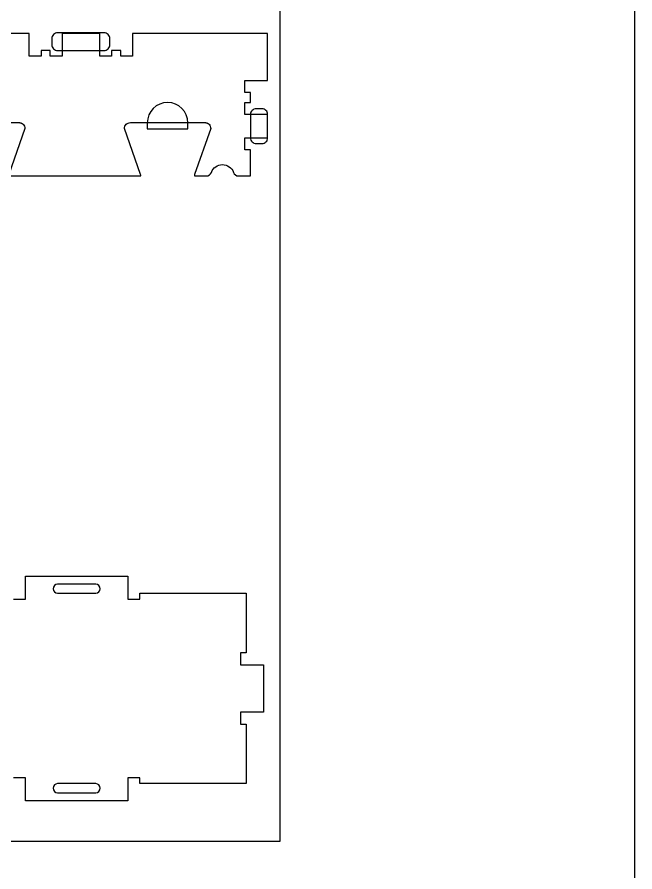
# Model space of a CAD drawing. Extents: x 0 to 4485, y 0 to 8771.
# Drawn here: x 2536 to 3183, y 3731 to 4627 of the extents above; entities that cross this region are included whole.
import ezdxf

# ---------------------------------------------------------------- set-up
doc = ezdxf.new("R2010")
doc.units = 0
for name, color, linetype in [('0_SHEET_SPRUCEPLY_2440X122', 1, 'CONTINUOUS'), ('3_ANYTOOL_CUTTHROUGH_INSID', 4, 'CONTINUOUS'), ('4_ANYTOOL_CUTTHROUGH_OUTSI', 5, 'CONTINUOUS'), ('5_ANYTOOL_HALF_MILL_9MM_IN', 3, 'CONTINUOUS'), ('DONOTCUT', 7, 'CONTINUOUS')]:
    doc.layers.add(name, color=color, linetype=linetype)

msp = doc.modelspace()

# ---------------------------------------------------------------- linework, layer by layer
at = {"layer": '0_SHEET_SPRUCEPLY_2440X122'}
msp.add_lwpolyline([(371.7, 4982.59), (371.7, 3762.59), (2811.7, 3762.59), (2811.7, 4982.59)], close=True, dxfattribs=at)
at = {"layer": '3_ANYTOOL_CUTTHROUGH_INSID', "color": 4}
for points in [[(2618.34, 4022.53, 1), (2618.34, 4032.03), (2578.34, 4032.03, 1), (2578.34, 4022.53)], [(2618.34, 3823.03), (2578.34, 3823.03, 1), (2578.34, 3813.53), (2618.34, 3813.53, 1)]]:
    msp.add_lwpolyline(points, format="xyb", close=True, dxfattribs=at)
at = {"layer": '4_ANYTOOL_CUTTHROUGH_OUTSI', "color": 5}
for points in [[(2526.83, 4459.96), (2665.52, 4459.96, 0.061485), (2665.29, 4461.35), (2648.39, 4509.63), (2648.38, 4509.67), (2648.38, 4509.71), (2648.38, 4509.71, -0.414214), (2654.63, 4515.96), (2732.63, 4515.96), (2732.78, 4515.96), (2732.93, 4515.95), (2733.08, 4515.94), (2733.23, 4515.93), (2733.38, 4515.91), (2733.53, 4515.89), (2733.69, 4515.87), (2733.84, 4515.84), (2733.99, 4515.81), (2734.14, 4515.78), (2734.29, 4515.74), (2734.44, 4515.69), (2734.58, 4515.65), (2734.73, 4515.6), (2734.88, 4515.54), (2735.02, 4515.48), (2735.16, 4515.42), (2735.31, 4515.36), (2735.44, 4515.29), (2735.58, 4515.22), (2735.72, 4515.14), (2735.85, 4515.07), (2735.98, 4514.98), (2736.11, 4514.9), (2736.24, 4514.81), (2736.36, 4514.72), (2736.48, 4514.63), (2736.6, 4514.54), (2736.72, 4514.44), (2736.83, 4514.34), (2736.94, 4514.23), (2737.05, 4514.13, -0.198912), (2738.88, 4509.71), (2738.88, 4509.67), (2738.87, 4509.63), (2721.97, 4461.35), (2721.97, 4461.35, 0.061485), (2721.73, 4459.96), (2734.13, 4459.96, 0.317837), (2739.55, 4463.79, -0.707107), (2762.65, 4463.79, 0.317837), (2768.07, 4459.96), (2780.48, 4459.96), (2780.48, 4487.46), (2774.48, 4487.46), (2774.48, 4499.96), (2798.48, 4499.96), (2798.48, 4524.46), (2774.48, 4524.46), (2774.48, 4536.96), (2780.48, 4536.96), (2780.48, 4547.46), (2774.48, 4547.46), (2774.48, 4559.71), (2774.48, 4559.96), (2798.48, 4559.96), (2798.48, 4609.46), (2656.98, 4609.46), (2656.98, 4585.71), (2656.98, 4585.46), (2644.48, 4585.46), (2644.48, 4591.46), (2634.98, 4591.46), (2634.98, 4585.46), (2622.48, 4585.46), (2622.48, 4585.71), (2622.48, 4609.46), (2582.98, 4609.46), (2582.98, 4585.71), (2582.98, 4585.46), (2570.48, 4585.46), (2570.48, 4591.46), (2560.98, 4591.46), (2560.98, 4585.46), (2548.48, 4585.46), (2548.48, 4585.71), (2548.48, 4609.46), (2448.98, 4609.46)], [(2459.73, 4515.96), (2537.73, 4515.96), (2537.88, 4515.96), (2538.03, 4515.95), (2538.18, 4515.94), (2538.33, 4515.93), (2538.48, 4515.91), (2538.63, 4515.89), (2538.79, 4515.87), (2538.94, 4515.84), (2539.09, 4515.81), (2539.24, 4515.78), (2539.39, 4515.74), (2539.54, 4515.69), (2539.68, 4515.65), (2539.83, 4515.6), (2539.98, 4515.54), (2540.12, 4515.48), (2540.26, 4515.42), (2540.41, 4515.36), (2540.54, 4515.29), (2540.68, 4515.22), (2540.82, 4515.14), (2540.95, 4515.07), (2541.08, 4514.98), (2541.21, 4514.9), (2541.34, 4514.81), (2541.46, 4514.72), (2541.58, 4514.63), (2541.7, 4514.54), (2541.82, 4514.44), (2541.93, 4514.34), (2542.04, 4514.23), (2542.15, 4514.13, -0.198912), (2543.98, 4509.71), (2543.98, 4509.67), (2543.97, 4509.63), (2527.07, 4461.35)]]:
    msp.add_lwpolyline(points, format="xyb", dxfattribs=at)
msp.add_lwpolyline([(2532.09, 4016.53), (2544.59, 4016.53), (2544.59, 4040.53), (2652.09, 4040.53), (2652.09, 4016.53), (2664.59, 4016.53), (2664.59, 4022.53), (2776.09, 4022.53), (2776.09, 3960.03), (2770.09, 3960.03), (2770.09, 3947.53), (2794.09, 3947.53), (2794.09, 3898.03), (2770.09, 3898.03), (2770.09, 3885.53), (2776.09, 3885.53), (2776.09, 3823.03), (2664.59, 3823.03), (2664.59, 3829.03), (2652.09, 3829.03), (2652.09, 3805.03), (2544.59, 3805.03), (2544.59, 3829.03), (2532.09, 3829.03)], dxfattribs=at)
at = {"layer": '5_ANYTOOL_HALF_MILL_9MM_IN'}
for points in [[(2578.35, 4609.96, 0.414214), (2572.35, 4603.96), (2572.35, 4597.46, 0.414214), (2578.35, 4591.46), (2627.1, 4591.46, 0.414214), (2633.1, 4597.46), (2633.1, 4603.96, 0.414214), (2627.1, 4609.96)], [(2714.88, 4515.71, 1), (2672.38, 4515.71), (2672.38, 4515.46), (2672.38, 4509.46), (2714.88, 4509.46), (2714.88, 4515.46), (2714.88, 4515.71)], [(2786.48, 4530.46, 0.414214), (2780.48, 4524.46), (2780.48, 4499.96, 0.414214), (2786.48, 4493.96), (2792.48, 4493.96, 0.414214), (2798.48, 4499.96), (2798.48, 4524.46, 0.414214), (2792.48, 4530.46)]]:
    msp.add_lwpolyline(points, format="xyb", close=True, dxfattribs=at)
at = {"layer": 'DONOTCUT'}
msp.add_lwpolyline([(0, 0), (3183.41, 0), (3183.41, 5593.43), (0, 5593.43)], close=True, dxfattribs=at)

doc.saveas('drawing.dxf')
